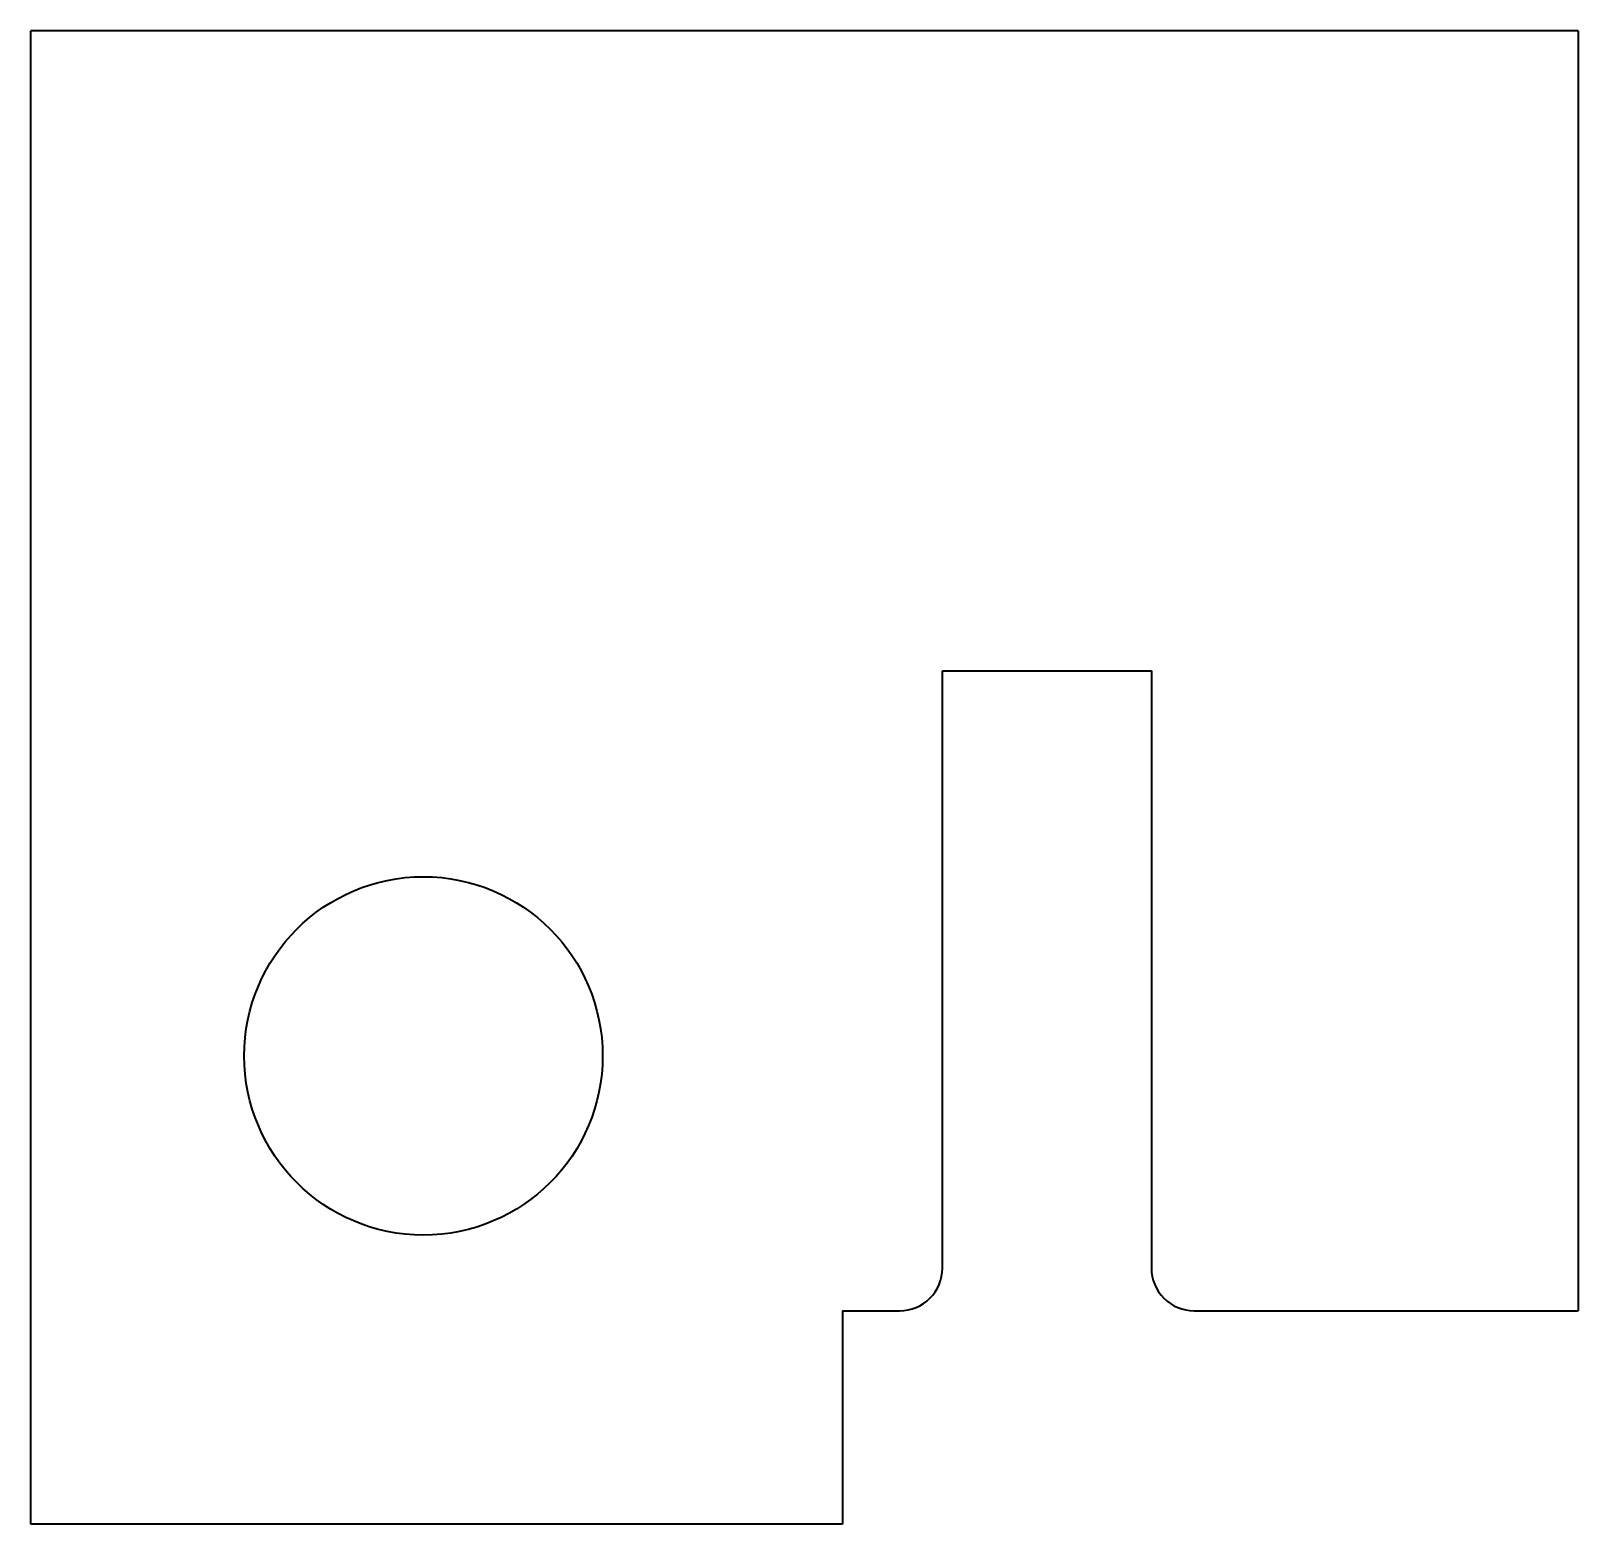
# Model space of a CAD drawing. Extents: x 130.9 to 167.2, y 85.4 to 120.4.
import ezdxf

# ---------------------------------------------------------------- set-up
doc = ezdxf.new("R2010")
doc.units = 0

msp = doc.modelspace()

# ---------------------------------------------------------------- linework, layer by layer
at = {"color": 7, "lineweight": 35}
for p, q in [((130.935135, 85.363525), (130.935135, 120.363525)), ((167.198425, 120.363525), (130.935135, 120.363525)), ((167.198425, 120.363525), (167.198425, 90.363525)), ((152.298431, 105.363525), (157.198425, 105.363525)), ((152.298431, 91.363525), (152.298431, 105.363525)), ((157.198425, 105.363525), (157.198425, 91.363525)), ((149.958176, 90.363525), (151.298431, 90.363525)), ((149.958176, 90.363525), (149.958176, 85.363525)), ((158.198425, 90.363525), (167.198425, 90.363525)), ((149.958176, 85.363525), (130.935135, 85.363525))]:
    msp.add_line(p, q, dxfattribs=at)
msp.add_circle((140.135132, 96.337524), 4.2, dxfattribs=at)
for centre, start, end in [((151.298431, 91.363525), 269.999997, 0), ((158.198425, 91.363525), 179.999995, 269.999997)]:
    msp.add_arc(centre, 1, start, end, dxfattribs=at)

doc.saveas('drawing.dxf')
